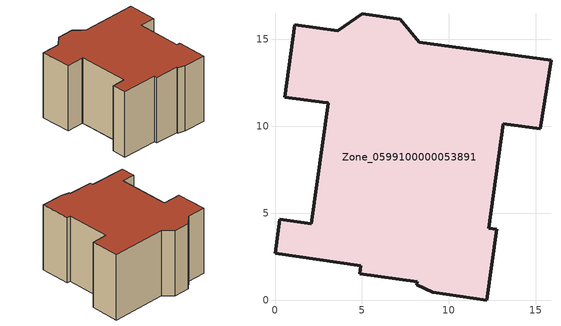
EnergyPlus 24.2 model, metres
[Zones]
Zone_0599100000053891
 floor ground (C_G): 2.1,4.39 3.06,11.34 2.99,11.35 2.97,11.35 0.56,11.68 1.13,15.84 3.61,15.5 5.01,16.47 7.21,16.16 8.3,14.85 15.89,13.81 15.26,9.87 13.15,10.16 12.31,4.13 12.76,4.07 12.18,0 9.08,0.45 8.15,0.88 8.18,1.04 4.87,1.52 4.93,1.96 0,2.7 0.27,4.64 z4.57
 wall outside (C_F): 15.26,9.87 15.89,13.81 8.3,14.85 7.21,16.16 5.01,16.47 3.61,15.5 1.13,15.84 0.56,11.68 2.97,11.35 2.99,11.35 3.06,11.34 2.1,4.39 0.27,4.64 0,2.7 4.93,1.96 4.87,1.52 8.18,1.04 8.15,0.88 9.08,0.45 12.18,0 12.76,4.07 12.31,4.13 13.15,10.16 15.26,9.87 z4.57:13.85
 roof outside (C_R): 0,2.7 4.93,1.96 4.87,1.52 8.18,1.04 8.15,0.88 9.08,0.45 12.18,0 12.76,4.07 12.31,4.13 13.15,10.16 15.26,9.87 15.89,13.81 8.3,14.85 7.21,16.16 5.01,16.47 3.61,15.5 1.13,15.84 0.56,11.68 2.97,11.35 2.99,11.35 3.06,11.34 2.1,4.39 0.27,4.64 z13.85
[BUILDING]
Pand.0599100000053891: North Axis=0; Terrain=City; Loads Convergence Tolerance Value=0.04; Temperature Convergence Tolerance Value=0.4; Solar Distribution=FullExterior; Maximum Number of Warmup Days=25; Minimum Number of Warmup Days=1
[Site:Location]
Rotterdam.The.Hague.AP_ZH_NLD Design_Conditions: Latitude=51.96; Longitude=4.45; Time Zone=1; Elevation=-4.5
[SITE:GROUNDTEMPERATURE:BUILDINGSURFACE]
18, 18, 18, 18, 18, 18, 18, 18, 18, 18, 18, 18
[MATERIAL] Thermal Absorptance=0.9; Solar Absorptance=0.7; Visible Absorptance=0.7
Name | Roughness | Thickness | Conductivity | Density | Specific Heat
G.D.1965 | MediumSmooth | 0.15 | 1 | 540 | 1210
F.D.1965 | Rough | 0.3 | 0.857143 | 1920 | 840
R.D.1965 | MediumRough | 0.2 | 0.08 | 1500 | 1000
[CONSTRUCTION]
C_G: G.D.1965
C_F: F.D.1965
C_R: R.D.1965
[ZONE]
Zone_0599100000053891: Type=1; Multiplier=1; Ceiling Height=Autocalculate; Volume=Autocalculate; Floor Area=autocalculate; Part of Total Floor Area=Yes
[ZONEINFILTRATION:DESIGNFLOWRATE]
Infil_Zone_0599100000053891: Zone or ZoneList or Space or SpaceList=Zone_0599100000053891; Schedule=AlwaysOn; Design Flow Rate Calculation Method=Flow/Area; Flow Rate per Floor Area=0.0042; Constant Term Coefficient=1; Temperature Term Coefficient=0; Velocity Term Coefficient=0; Velocity Squared Term Coefficient=0
[HVACTEMPLATE:ZONE:IDEALLOADSAIRSYSTEM]
Zone_0599100000053891: Maximum Heating Supply Air Temperature=50; Minimum Cooling Supply Air Temperature=13; Maximum Heating Supply Air Humidity Ratio=0.0156; Minimum Cooling Supply Air Humidity Ratio=0.0077; Heating Limit=NoLimit; Cooling Limit=NoLimit; Dehumidification Control Type=ConstantSensibleHeatRatio; Cooling Sensible Heat Ratio=0.7; Dehumidification Setpoint=60; Humidification Control Type=None; Humidification Setpoint=30; Outdoor Air Method=None; Outdoor Air Flow Rate per Person=0.00944; Outdoor Air Flow Rate per Zone Floor Area=0; Outdoor Air Flow Rate per Zone=0; Demand Controlled Ventilation Type=None; Outdoor Air Economizer Type=NoEconomizer; Heat Recovery Type=None; Sensible Heat Recovery Effectiveness=0.7; Latent Heat Recovery Effectiveness=0.65
[ZONECONTROL:THERMOSTAT]
ThermostatControl_Zone_0599100000053891: Zone or ZoneList=Zone_0599100000053891; Control Type Schedule=DualSetpointControlType; Control 1=Thermostat_Zone_0599100000053891; Temperature Difference Between Cutout And Setpoint=0
[THERMOSTATSETPOINT:DUALSETPOINT]
Thermostat_Zone_0599100000053891: Heating Setpoint Temperature Schedule=HeatingSetpoint_Zone_0599100000053891; Cooling Setpoint Temperature Schedule=CoolingSetpoint_Zone_0599100000053891
[SCHEDULE:COMPACT]
HeatingSetpoint_Zone_0599100000053891: Through: 12/31, For: AllDays, Until: 24:00, 21
CoolingSetpoint_Zone_0599100000053891: Through: 12/31, For: AllDays, Until: 24:00, 24
DualSetpointControlType: Through: 12/31, For: AllDays, Until: 24:00, 4
AlwaysOn: Through: 12/31, For: AllDays, Until: 24:00, 1
